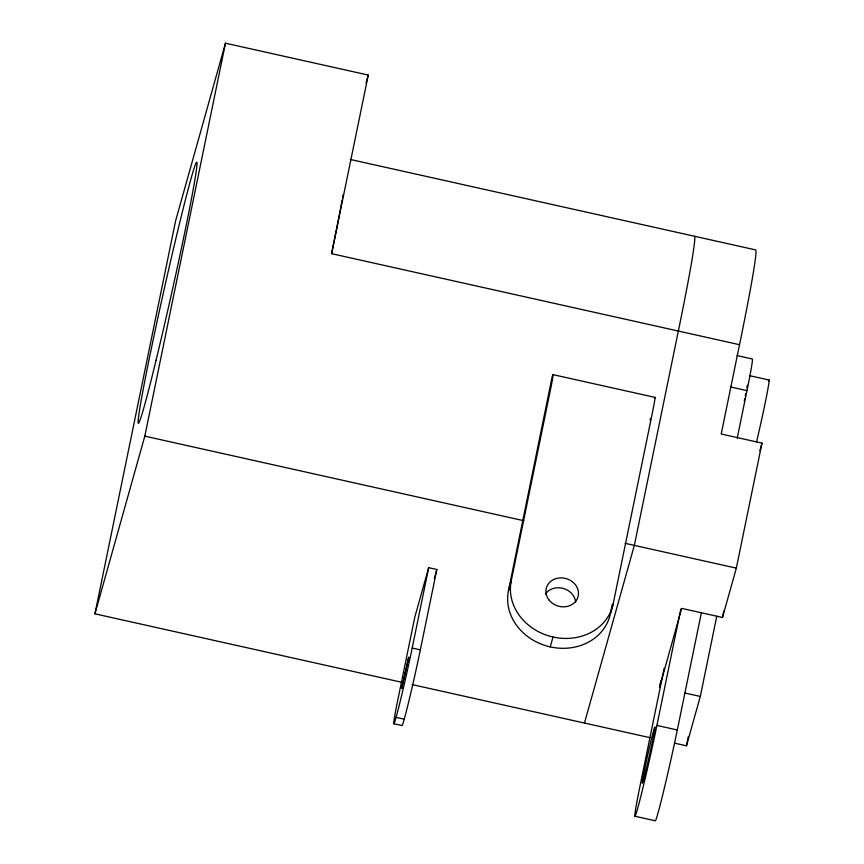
<?xml version="1.0" encoding="UTF-8"?>
<svg xmlns="http://www.w3.org/2000/svg" width="864" height="864" viewBox="0 0 864 864"><rect width="100%" height="100%" fill="white"/><g stroke="black" fill="none" stroke-linecap="round" stroke-linejoin="round"><path stroke-width="1.3" d="M650.354 418.684L650.128 420.066M401.555 682.236L94.932 613.818L175.597 220.871L225.472 43.2L368.258 75.06L331.592 253.67L739.53 344.704L721.202 434.009L761.994 443.113L736.333 568.145L722.477 617.49L681.685 608.386L659.513 687.355L660.863 680.767M94.932 613.818L144.817 436.147L225.472 43.2M404.244 719.194L396.09 717.368A52.272 1.588 -77.4 0 0 412.182 648.043L428.684 567.67L436.838 569.484L420.347 649.858A52.272 1.588 -77.4 0 1 402.008 725.544L393.854 723.73M508.432 590.857L552.161 376.747A31.406 0.961 -77.4 0 1 551.005 387.083L511.207 580.986L508.432 590.857A52.272 45.554 15.7 0 0 550.26 646.888A52.272 45.554 15.7 0 0 610.416 613.613L613.192 603.742L652.99 409.838A31.406 0.961 -77.4 0 0 654.534 398.282M610.416 613.613L612.306 604.411M664.178 668.25L640.289 784.652A62.726 1.912 -77.4 0 0 637.6 808.618A62.726 1.912 -77.4 0 0 656.91 725.425L680.81 609.023M634.921 816.253L655.312 820.8A62.726 1.912 -77.4 0 0 677.311 729.983L701.438 612.457M737.219 438.156L746.971 390.614A62.726 1.912 -77.4 0 0 752.339 359.014L737.046 355.601M674.687 743.18L686.459 745.805L688.349 736.592M686.459 745.805L700.304 696.46L716.785 616.172M722.477 617.49L723.827 610.913M366.077 82.847L368.258 75.06M428.684 567.67L414.828 617.015L398.326 697.399A52.272 1.588 -77.4 0 0 396.09 717.368M434.29 578.578L436.838 569.484M550.26 646.888L553.036 637.016A52.272 45.554 15.7 0 0 613.192 603.742M584.464 723.049L634.349 545.378L678.348 331.052A188.179 5.724 -77.4 0 0 694.451 236.25M759.812 450.9L761.994 443.113M350.33 159.462L755.644 249.901A188.179 5.724 -77.4 0 1 739.53 344.704M749.941 375.743L769.068 380.009M730.404 386.921L746.971 390.614M553.003 374.63L654.988 397.386M144.817 436.147L523.811 520.711M625.136 543.326L736.333 568.145M684.515 692.928L700.304 696.46M412.182 648.043L420.347 649.858M656.91 725.425L677.311 729.983M412.085 684.58L649.847 737.64M343.04 194.929A188.179 5.724 -77.4 0 1 342.565 197.564M342.112 200.081A188.179 5.724 -77.4 0 1 331.592 253.67M545.346 594.076A16.438 14.321 15.7 0 1 563.004 588.362A16.438 14.321 15.7 0 1 575.662 602.057M553.036 637.016A52.272 45.554 15.7 0 1 511.207 580.986M747.36 385.225A45.878 1.393 -77.4 0 1 746.874 387.796M745.74 393.638A45.878 1.393 -77.4 0 1 745.254 396.068M744.736 398.574A45.878 1.393 -77.4 0 1 744.26 400.874M768.398 381.316A45.878 1.393 -77.4 0 1 766.638 395.647A45.878 1.393 -77.4 0 1 756.518 442.087M401.771 687.744L401.76 688.349L408.748 657.094L401.771 687.744M156.082 360.202A133.812 4.072 -77.4 0 0 196.733 162.205A133.812 4.072 -77.4 0 0 149.807 355.957A133.812 4.072 -77.4 0 0 156.082 360.202M548.824 599.756A16.438 14.321 15.7 0 0 576.936 599.454A16.438 14.321 15.7 0 0 560.833 577.876A16.438 14.321 15.7 0 0 548.824 599.756M646.132 769.576A28.858 0.875 -77.4 0 0 654.89 726.883A28.858 0.875 -77.4 0 0 644.782 768.658A28.858 0.875 -77.4 0 0 646.132 769.576"/></g></svg>
